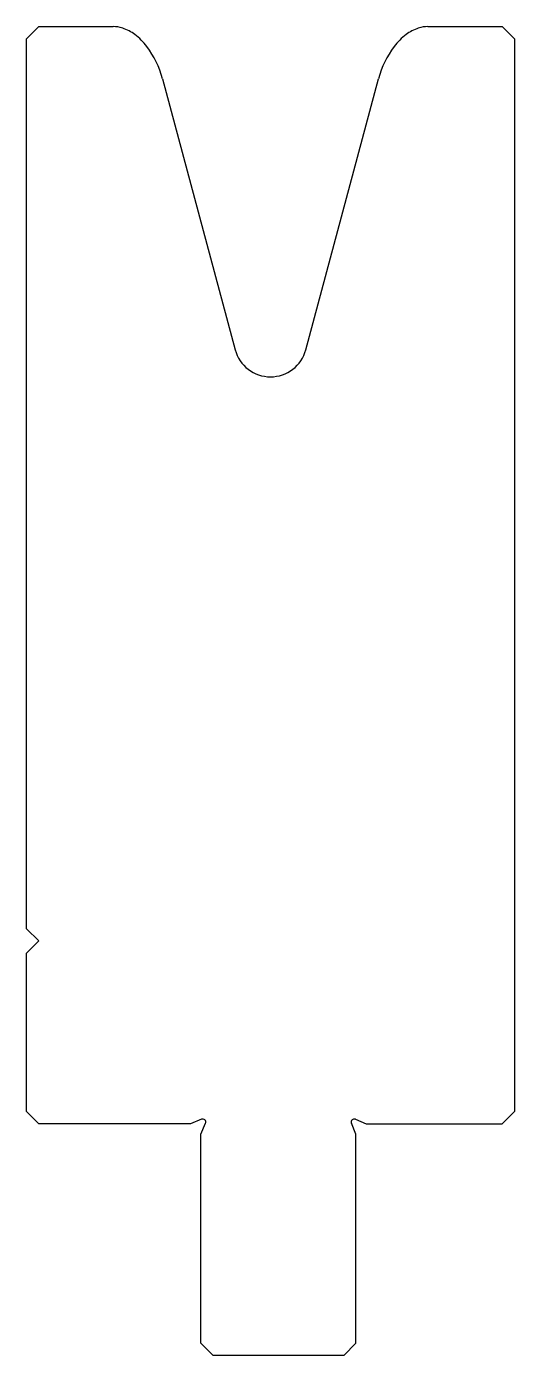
# Model space of a CAD drawing. Header units: metres. Extents: x 82 to 122, y 95 to 204.
import ezdxf

# ---------------------------------------------------------------- set-up
doc = ezdxf.new("R2010")
doc.units = ezdxf.units.M

msp = doc.modelspace()

# ---------------------------------------------------------------- linework, layer by layer
for p, q in [((83.019949, 204.391734), (82.019949, 203.391734)), ((83.019949, 204.391734), (89.106468, 204.391734)), ((114.93343, 204.391734), (121.019949, 204.391734)), ((122.019949, 203.391734), (121.019949, 204.391734)), ((82.019949, 130.391734), (82.019949, 203.391734)), ((122.019949, 203.391734), (122.019949, 115.391734)), ((93.165563, 200.116245), (99.122171, 177.885878)), ((104.917726, 177.885878), (110.874335, 200.116245)), ((82.019949, 130.391734), (83.019949, 129.391734)), ((83.019949, 129.391734), (82.019949, 128.391734)), ((82.019949, 115.391734), (82.019949, 128.391734)), ((82.019949, 115.391734), (83.019949, 114.391734)), ((96.363379, 114.761805), (95.469949, 114.391734)), ((108.976519, 114.761805), (109.869949, 114.391734)), ((121.019949, 114.391734), (122.019949, 115.391734)), ((95.469949, 114.391734), (83.019949, 114.391734)), ((96.319949, 113.541734), (96.69002, 114.435164)), ((96.319949, 96.391734), (96.319949, 113.541734)), ((109.019949, 113.541734), (108.649878, 114.435164)), ((109.019949, 96.391734), (109.019949, 113.541734)), ((109.869949, 114.391734), (121.019949, 114.391734)), ((96.319949, 96.391734), (97.319949, 95.391734)), ((108.019949, 95.391734), (109.019949, 96.391734)), ((108.019949, 95.391734), (97.319949, 95.391734))]:
    msp.add_line(p, q)
for centre, radius, start, end in [((89.106468, 201.891734), 2.5, 71.511141, 90), ((88.789348, 200.943348), 3.5, 52.974008, 71.511141), ((115.25055, 200.943348), 3.5, 108.488859, 127.025992), ((114.93343, 201.891734), 2.5, 90, 108.488859), ((87.886082, 199.745805), 5, 36.935349, 52.974008), ((85.727934, 198.123338), 7.7, 15, 36.935349), ((118.311964, 198.123338), 7.7, 143.064651, 165), ((116.153816, 199.745805), 5, 127.025992, 143.064651), ((102.019949, 178.662336), 3, 195, 345), ((96.45905, 114.530835), 0.25, 337.5, 112.5), ((108.880848, 114.530835), 0.25, 67.5, 202.5)]:
    msp.add_arc(centre, radius, start, end)

doc.saveas('drawing.dxf')
